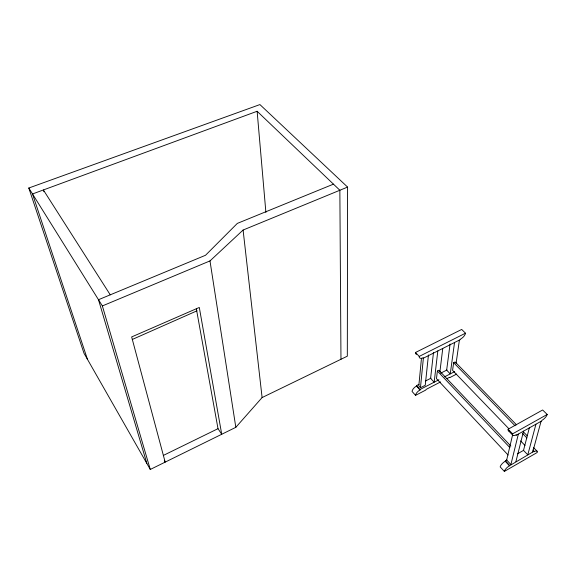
<?xml version="1.0" encoding="UTF-8"?>
<svg xmlns="http://www.w3.org/2000/svg" width="576" height="576" viewBox="0 0 576 576"><rect width="100%" height="100%" fill="white"/><g stroke="black" fill="none" stroke-linecap="round" stroke-linejoin="round"><path stroke-width="0.86" d="M347.587 187.078L347.321 356.191L262.102 397.562L235.822 427.327L150.278 469.462L84.002 353.254L28.8 188.021L259.92 104.573L347.587 187.078L243.094 230.04L209.988 260.914L102.37 305.935L28.8 188.021M440.582 381.924L426.492 389.225A0.785 0.382 -41.7 0 0 425.801 390.046L415.562 395.352L412.063 391.457A5.105 2.491 -41.5 0 1 416.527 386.086L416.57 385.589L418.975 384.35M421.466 358.315L418.795 385.956L420.444 387.77L425.254 385.286L428.443 354.953M415.562 395.352A5.126 2.477 -41.5 0 1 420.055 389.966L416.57 385.589M420.444 387.77L423.36 358.351M433.49 352.44L430.603 378.374L434.174 382.198L437.818 350.928M510.854 446.069L438.89 370.246L437.386 371.016L436.478 378.655L508.118 455.04M439.884 371.916L442.764 348.437M450.079 343.966L446.652 370.13L450.259 373.889L454.536 342.518M516.557 424.872L455.126 361.93L453.65 362.686L452.585 370.354L508.745 428.602M456.055 363.622L459.403 340.07M532.793 450L534.017 451.267L533.88 451.757A5.501 2.038 -42 0 1 537.228 452.491L504.346 471.427L500.155 466.87A5.53 2.11 -41.4 0 1 505.217 461.254L506.858 459.893M512.654 434.714L506.664 460.001L510.898 464.544L518.35 434.081M504.346 471.427A5.558 2.088 -41.4 0 1 509.443 465.797L534.017 451.267M515.894 461.671L523.555 431.15M529.459 427.356L523.519 450.382L527.789 454.838L535.939 424.195M532.706 452.016L541.058 421.322M517.529 453.802L523.627 450.317M508.126 429.214L512.59 433.85L547.2 414.461L542.642 409.99L508.126 429.214A5.861 2.354 -42.3 0 0 508.889 430.927M446.839 378.684L449.194 377.467A0.778 0.367 -42.5 0 1 449.748 377.64L456.617 374.083M420.106 389.47L438.934 379.742M444.42 376.906L454.622 371.635M425.369 381.067L430.97 378.187M440.568 373.255L446.969 369.965M415.505 352.476L419.206 356.407L465.502 333.194L461.686 329.45L415.505 352.476A5.386 2.75 -42.7 0 0 416.563 354.341M163.31 455.443L218.009 428.674L196.344 308.772M132.278 339.466L196.999 310.81M333.461 184.147L237.326 223.402L205.517 255.276L98.489 299.714L146.873 463.493M340.97 359.273L339.854 190.253L257.126 111.269L32.508 193.961L87.43 359.266M523.447 431.935L527.213 435.794M453.65 362.686L515.016 425.729M522.533 433.447L526.918 437.954M533.441 447.458L537.106 451.231M520.603 440.899L524.966 445.428M508.334 430.61L512.791 435.247M437.386 371.016L509.897 447.602M505.332 460.764L509.558 465.307M505.217 461.254L509.443 465.797M416.527 386.086L420.055 389.966M218.009 428.674L221.724 434.268L199.303 307.462L131.652 336.938L165.175 462.125L164.304 460.649M110.254 294.826L43.394 190.001L43.942 191.714M102.37 305.935L150.278 469.462M209.988 260.914L235.822 427.327M243.094 230.04L262.102 397.562M257.126 111.269L265.896 212.443M512.59 433.85A5.89 2.333 -42.3 0 0 516.312 434.765L516.182 435.29L541.663 420.977L541.814 420.444A5.839 2.268 -42.9 0 0 547.2 414.461M465.502 333.194A5.342 2.628 -43.9 0 1 460.778 338.868L460.699 339.415L423.187 358.286L423.238 357.746A5.407 2.736 -42.6 0 1 419.206 356.407"/></g></svg>
